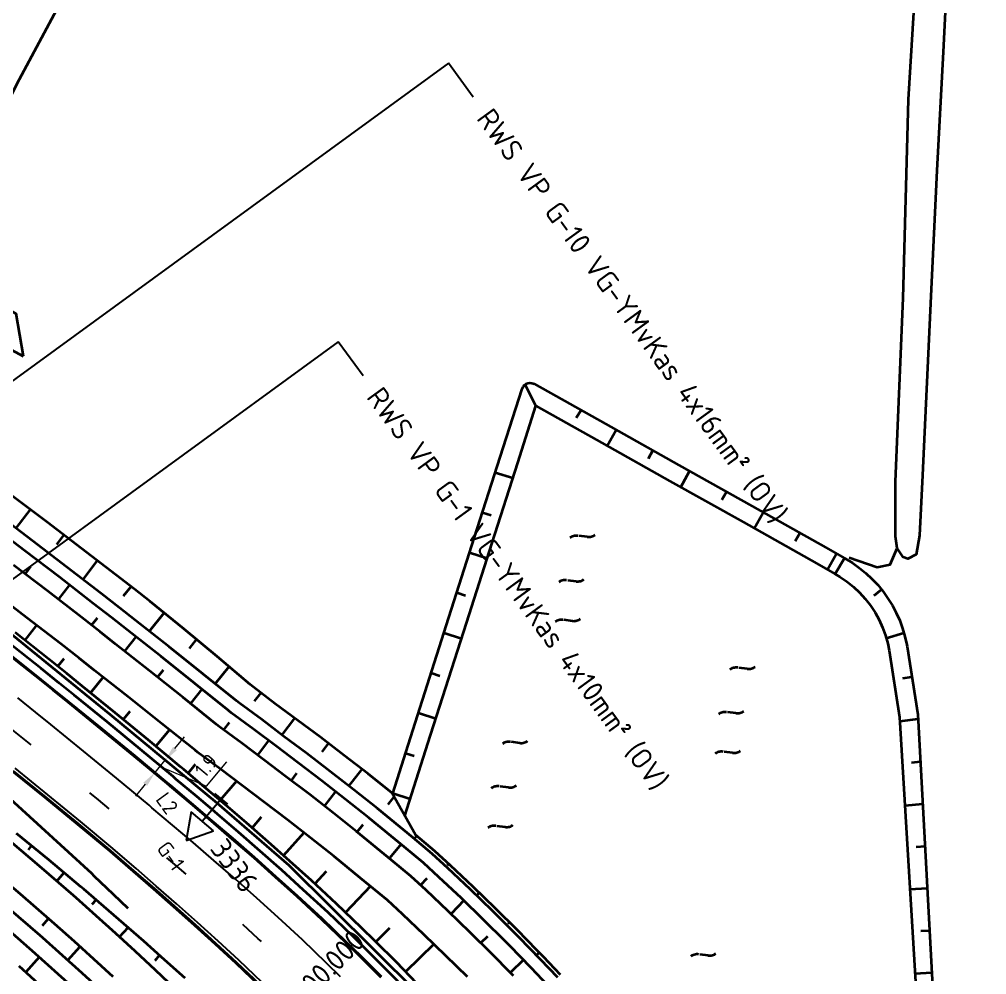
# Model space of a CAD drawing. Header units: metres. Extents: x 134219 to 139080, y 438661 to 444352.
# Drawn here: x 135551.9 to 135666.8, y 443141.4 to 443254.8 of the extents above; entities that cross this region are included whole.
import ezdxf
from ezdxf.enums import TextEntityAlignment as Align

# ---------------------------------------------------------------- set-up
doc = ezdxf.new("R2010")
doc.units = ezdxf.units.M
doc.linetypes.add('13strp', pattern=[4, 1, -3])
doc.linetypes.add('39strp', pattern=[12, 3, -9])
doc.layers.get('DEFPOINTS').update_dxf_attribs({"color": 193})
for name, color, linetype, lineweight in [('N-WE-KL-ET_LS_OV_ARMATUUR-S', 7, 'Continuous', 25), ('N-WE-KL-ET_LS_OV_ARMATUUR-T18', 1, 'Continuous', 25), ('N-WE-KL-ET_LS_OV_KABEL-G', 10, 'KL-LS-OV-N', 35), ('N-WE-KL-ET_LS_OV_KABEL-M', 7, 'Continuous', 18), ('N-WE-KL-ET_LS_OV_KABEL-T25', 7, 'Continuous', 25), ('Utd-geleiderail-nw', 8, 'glm a2ee v014$0$f2m40080', 35), ('Utd-ondergr-bs', 8, 'Continuous', 35), ('Utd-ondergr-nw', 8, '13strp', 35)]:
    doc.layers.add(name, color=color, linetype=linetype, lineweight=lineweight)
doc.layers.add('N-WE-KL-ET_LS_OV_ARMATUUR-T25', color=2, linetype='Continuous')
doc.layers.add('Utd-weg-nw', color=8, linetype='Continuous')
doc.styles.add('alm a2ee v011$0$rtw_iso', font='NLCS-ISO.ttf')
doc.styles.add('ISO18', font='NLCS-ISO.ttf')
doc.styles.add('ISO25', font='NLCS-ISO.ttf')
doc.styles.add('NLCS_18', font='NLCS-ISO.ttf', dxfattribs={"height": 1.8})
doc.styles.add('NLCS_25', font='NLCS-ISO.ttf', dxfattribs={"height": 2.5})
doc.linetypes.add('glm a2ee v014$0$f2m40080', pattern='A,2,-1,[160,RTW.shx,S=0.5,R=0,X=0,Y=0],-1', length=4)
doc.linetypes.add('KL-LS-OV-N', pattern='A,4,-1,[103,NLCS.SHX,S=0.75,R=0,X=0,Y=0],-1,4,-1.5,["0V",Standard,S=1,R=0,X=0,Y=-0.5],-3', length=14.5)
doc.dimstyles.new('NLCS_t18_pijl_Dimension_l3_h1', dxfattribs={"dimtxt": 1.8, "dimasz": 1.8, "dimexe": 2, "dimexo": 2, "dimgap": 0.7, "dimtad": 1, "dimdec": 1, "dimzin": 0, "dimdsep": 46, "dimtxsty": 'NLCS_18', "dimcen": 2.5, "dimdle": 2, "dimclrd": 256, "dimclre": 256, "dimclrt": 256, "dimadec": 1, "dimazin": 0, "dimtfac": 1, "dimtdec": 1, "dimtofl": 0, "dimtmove": 1, "dimatfit": 0, "dimfxl": 0, "dimtolj": 1, "dimtzin": 0, "dimlwd": 18, "dimlwe": 18, "dimarcsym": 0})

# ---------------------------------------------------------------- blocks, each defined once
blk = doc.blocks.new('SKL-ET_OV_ARMATUUR_HD_NATRIUM_1x250W-SO (3)')
for p, q in [((6.49, 0), (3.49, 1.76)), ((3.49, -1.76), (6.49, 0))]:
    blk.add_line(p, q)
for points in [[(3.49, 1.76), (3.49, -1.76)], [(0, 1), (0, -1)], [(3.49, 0), (0, 0)]]:
    blk.add_lwpolyline(points)
at = {"layer": 'N-WE-KL-ET_LS_OV_ARMATUUR-T18', "style": 'ISO18', "flags": 1}
for tag, p in [('TYPE_ARMATUUR', (3.07, -6.82)), ('VERMOGEN_LAMP', (3.07, -10.61)), ('SPIEGELSTAND', (3.07, -14.39)), ('HOOGTE_LICHTMAST', (3.07, -18.17)), ('UITLEGGERHOEK', (3.07, -21.96)), ('TYPE_LICHTMAST', (3.07, -25.74)), ('BOTSVRIENDELIJK', (3.07, -29.53)), ('POSITIE_LICHTMAST', (3.07, -33.31)), ('KABELAANSLUITNG', (3.07, -37.1)), ('VOEDINGSPUNT', (3.07, -44.67))]:
    blk.add_attdef(tag, p, '', height=1.8, dxfattribs=at)
at = {"layer": 'N-WE-KL-ET_LS_OV_ARMATUUR-T18', "style": 'ISO18'}
for tag, p in [('FASE-AANSLUITING_1', (3.07, -40.88)), ('GROEPSNUMMER', (3.07, -48.45))]:
    blk.add_attdef(tag, p, '', height=1.8, dxfattribs=at)
at = {"layer": 'N-WE-KL-ET_LS_OV_ARMATUUR-T25', "style": 'ISO25'}
for tag, p in [('MASTNUMMER', (3.07, 7.39)), ('TYPE_SYMBOOL', (3.07, 3.61))]:
    blk.add_attdef(tag, p, '', height=2.5, dxfattribs=at)
blk = doc.blocks.new('*D465')
at = {"layer": 'DEFPOINTS', "color": 0, "transparency": 16777216}
for p in [(135569.23, 443166.85), (135569.23, 443166.85), (135567.99, 443165.36)]:
    blk.add_point(p, dxfattribs=at)
at = {"layer": 'N-WE-KL-ET_LS_OV_KABEL-M', "linetype": 'Continuous', "lineweight": 18, "transparency": 16777216}
for p, q in [((135570.38, 443168.23), (135571.53, 443169.62)), ((135567.99, 443165.36), (135569.23, 443166.85)), ((135574.13, 443163.75), (135576.52, 443166.63)), ((135568.61, 443166.11), (135574.13, 443163.75)), ((135566.84, 443163.98), (135565.69, 443162.59))]:
    blk.add_line(p, q, dxfattribs=at)
at = {"layer": 'N-WE-KL-ET_LS_OV_KABEL-M', "lineweight": 18, "transparency": 16777216}
for p, q in [((135569.23, 443166.85), (135570.77, 443165.57)), ((135567.99, 443165.36), (135569.53, 443164.08))]:
    blk.add_line(p, q, dxfattribs=at)
at = {"layer": 'N-WE-KL-ET_LS_OV_KABEL-M', "transparency": 16777216}
for points in [[(135570.15, 443168.43), (135570.61, 443168.04), (135569.23, 443166.85)], [(135566.61, 443164.17), (135567.07, 443163.79), (135567.99, 443165.36)]]:
    blk.add_solid(points, dxfattribs=at)
at = {"layer": 'N-WE-KL-ET_LS_OV_KABEL-M', "transparency": 16777216, "insert": (135574.1, 443166.21), "char_height": 1.8, "attachment_point": 5, "rotation": 50.2388, "style": 'NLCS_18'}
blk.add_mtext('\\A1;1.9', dxfattribs=at)
blk = doc.blocks.new('Dwm A2 aanvulling$0$A$C32883349')
at = {"layer": 'Utd-ondergr-nw'}
blk.add_line((-1.82, 0.37), (-2.44, 1.31), dxfattribs=at)
for centre, start, end in [((-3.53, 0.59), 33.3445, 123.3445), ((-0.72, 1.1), 213.3445, 303.3445)]:
    blk.add_arc(centre, 1.31, start, end, dxfattribs=at)

msp = doc.modelspace()

# ---------------------------------------------------------------- linework, layer by layer
at = {"layer": 'N-WE-KL-ET_LS_OV_KABEL-G', "elevation": 2.21, "flags": 128}
msp.add_lwpolyline([(135534.25, 443194.91), (135548.63, 443183.68), (135562.68, 443172.28), (135575.34, 443161.79), (135583.92, 443154.39), (135599.1, 443139.3), (135612.36, 443124.54), (135619.45, 443115.24), (135626.08, 443105.74), (135632.93, 443095.16), (135638.73, 443085.11), (135643.41, 443076.02), (135645.64, 443070.97), (135648.99, 443063.2), (135654.23, 443050.37), (135657.48, 443040.93), (135660.37, 443031.63), (135662.15, 443023.75), (135664.54, 443010.62), (135666.07, 442998.1), (135667.54, 442986.57), (135668.36, 442978.22), (135668.73, 442965.04), (135668.21, 442953.88), (135667.34, 442941.62), (135665.96, 442930.74), (135665.4, 442925.32), (135664.56, 442918.86), (135663.37, 442912.71), (135661.63, 442905.85), (135660.04, 442900.28), (135659.23, 442899.5), (135649.78, 442871.84), (135635.93, 442842.83)], dxfattribs=at)
at = {"layer": 'N-WE-KL-ET_LS_OV_KABEL-T25'}
for p, q in [((135602.87, 443249.6), (135534.3, 443199.67)), ((135605.81, 443245.56), (135602.87, 443249.6)), ((135589.78, 443216.51), (135546.73, 443185.16)), ((135592.72, 443212.47), (135589.78, 443216.51))]:
    msp.add_line(p, q, dxfattribs=at)
at = {"layer": 'Utd-geleiderail-nw', "linetype": 'Continuous', "flags": 128}
for points in [[(135574.8, 443160.98), (135572.97, 443162.53), (135570.5, 443164.61), (135570.15, 443164.9), (135566.26, 443168.14), (135562.35, 443171.35), (135558.42, 443174.55), (135556.61, 443176.01), (135554.47, 443177.72), (135550.51, 443180.87)], [(135564.8, 443149.24), (135563.08, 443150.9), (135560.79, 443153.09), (135560.49, 443153.37), (135556.83, 443156.76), (135553.15, 443160.12), (135549.45, 443163.46), (135547.75, 443164.99), (135547.16, 443165.51)], [(135598.07, 443139.32), (135595.64, 443141.83), (135593.19, 443144.28), (135591.47, 443145.97), (135588.57, 443148.74), (135585.62, 443151.46), (135583.06, 443153.78), (135580.49, 443156.06), (135577.92, 443158.31), (135575.44, 443160.43), (135574.8, 443160.98)]]:
    msp.add_lwpolyline(points, dxfattribs=at)
at = {"layer": 'Utd-ondergr-bs', "flags": 128}
for points in [[(135666.78, 443344.02), (135664.85, 443315.53), (135663.57, 443293.34), (135662.54, 443269.1), (135661.64, 443250.98), (135660.9, 443236.85), (135660.19, 443221.94), (135659.18, 443200.68), (135658.81, 443193.52), (135658.42, 443191.26), (135657.45, 443190.77), (135656.9, 443190.96), (135656.16, 443192.04), (135655.98, 443193.39), (135655.97, 443199.95), (135656.89, 443221.7), (135657.53, 443245.31), (135658.79, 443266.01), (135659.99, 443290.7), (135661.24, 443317.24), (135662.96, 443341.88)], [(135525.05, 443204.69), (135526.13, 443204.5), (135527.36, 443205.62), (135530, 443208.58), (135535.08, 443215.66), (135539.89, 443222.58), (135544.77, 443233.44), (135551.58, 443247.12), (135558.73, 443260.45), (135566.48, 443276.31), (135573.39, 443291.72)], [(135650.49, 443190.9), (135653.78, 443189.76), (135655.33, 443190.1), (135656.16, 443192.04)]]:
    msp.add_lwpolyline(points, dxfattribs=at)
at = {"layer": 'Utd-ondergr-nw', "linetype": 'Continuous'}
msp.add_line((135545.26, 443218.65), (135552.34, 443214.81), dxfattribs=at)
at = {"layer": 'Utd-ondergr-nw', "linetype": 'Continuous', "flags": 128}
for points in [[(135545.26, 443218.65), (135550.16, 443220.61), (135551.47, 443219.89), (135552.34, 443214.81)], [(135596.24, 443162.88), (135598.36, 443169.5), (135602.93, 443183.78), (135605.98, 443193.31), (135609.02, 443202.83), (135611.62, 443210.96), (135611.73, 443211.18), (135611.88, 443211.37), (135612.07, 443211.52), (135612.3, 443211.61), (135612.54, 443211.65), (135612.79, 443211.63), (135612.93, 443211.59), (135613.06, 443211.52), (135621.52, 443206.78), (135630.24, 443201.88), (135638.96, 443196.99), (135647.68, 443192.09), (135649.93, 443190.83)], [(135613.25, 443208.93), (135611.97, 443211.44)], [(135597.67, 443160.22), (135600.43, 443168.84), (135605, 443183.12), (135608.05, 443192.65), (135611.09, 443202.17), (135613.25, 443208.93), (135620.46, 443204.88), (135629.18, 443199.99), (135637.9, 443195.09), (135646.62, 443190.2), (135648.78, 443188.98)], [(135618.04, 443207.49), (135618.63, 443208.4)], [(135621.74, 443204.16), (135622.8, 443206.06)], [(135626.63, 443202.66), (135627.16, 443203.61)], [(135610.5, 443200.32), (135608.43, 443200.98)], [(135630.46, 443199.27), (135631.52, 443201.16)], [(135635.35, 443197.77), (135635.88, 443198.72)], [(135616.19, 443141.35), (135614.15, 443143.49), (135613.64, 443144.02), (135613.38, 443144.28), (135611.05, 443146.65), (135608.44, 443149.25), (135605.79, 443151.81), (135603.11, 443154.34), (135601.26, 443156.05), (135598.96, 443157.98), (135596.15, 443162.98), (135593.31, 443165.22), (135590.47, 443167.41), (135587.65, 443169.56), (135584.96, 443171.57), (135582.28, 443173.55), (135579.66, 443175.56), (135579.32, 443175.85), (135575.38, 443179.16), (135571.42, 443182.45), (135567.43, 443185.7), (135565.57, 443187.16), (135563.37, 443188.86), (135559.29, 443192), (135555.2, 443195.11), (135551.08, 443198.2)], [(135551.51, 443194.38), (135553.2, 443196.61)], [(135607.94, 443195.89), (135606.91, 443196.22)], [(135639.18, 443194.37), (135640.24, 443196.27)], [(135615.85, 443141.05), (135613.82, 443143.18), (135613.3, 443143.71), (135613.05, 443143.98), (135610.72, 443146.34), (135608.11, 443148.94), (135605.47, 443151.5), (135602.79, 443154.02), (135600.95, 443155.72), (135598.65, 443157.66), (135594.42, 443161.1), (135591.61, 443163.33), (135588.8, 443165.51), (135586, 443167.66), (135583.33, 443169.67), (135580.68, 443171.66), (135578.04, 443173.62), (135577.68, 443173.9), (135573.68, 443177.11), (135569.67, 443180.3), (135565.64, 443183.48), (135563.78, 443184.94), (135561.6, 443186.64), (135557.54, 443189.78), (135553.47, 443192.9), (135549.38, 443195.99)], [(135614.73, 443140.06), (135612.7, 443142.18), (135612.19, 443142.71), (135611.94, 443142.97), (135609.63, 443145.32), (135607.03, 443147.9), (135604.4, 443150.45), (135601.74, 443152.96), (135599.91, 443154.65), (135597.62, 443156.57), (135593.41, 443159.99), (135590.61, 443162.21), (135587.81, 443164.39), (135585.02, 443166.52), (135582.36, 443168.53), (135579.71, 443170.51), (135577.07, 443172.47), (135576.72, 443172.75), (135572.73, 443175.95), (135568.72, 443179.14), (135564.7, 443182.31), (135562.84, 443183.77), (135560.66, 443185.47), (135556.62, 443188.6), (135552.55, 443191.71), (135548.46, 443194.8)], [(135556.35, 443192.47), (135557.2, 443193.59)], [(135644.07, 443192.87), (135644.6, 443193.82)], [(135559.46, 443188.3), (135561.19, 443190.54)], [(135607.46, 443190.79), (135605.38, 443191.46)], [(135647.9, 443189.48), (135648.96, 443191.37)], [(135648.81, 443188.96), (135649.93, 443190.83)], [(135649.93, 443190.83), (135650, 443190.79), (135650.85, 443190.27), (135651.67, 443189.69), (135652.44, 443189.06), (135653.17, 443188.38), (135653.86, 443187.65), (135654.49, 443186.88), (135655.07, 443186.06), (135655.6, 443185.21), (135656.07, 443184.33), (135656.47, 443183.42), (135656.82, 443182.48), (135657.1, 443181.52), (135657.32, 443180.54), (135657.36, 443180.36), (135658.64, 443172.27), (135660.73, 443133.45)], [(135610.58, 443141.25), (135610.33, 443141.51), (135608.03, 443143.84), (135605.46, 443146.4), (135602.85, 443148.92), (135600.21, 443151.41), (135598.39, 443153.08), (135596.12, 443154.99), (135591.94, 443158.38), (135589.16, 443160.59), (135586.38, 443162.75), (135583.6, 443164.88), (135580.95, 443166.88), (135578.31, 443168.85), (135575.68, 443170.8), (135575.33, 443171.08), (135571.34, 443174.28), (135567.34, 443177.46), (135563.33, 443180.62), (135561.48, 443182.07), (135559.31, 443183.77), (135555.27, 443186.9), (135551.21, 443190)], [(135553.23, 443189.83), (135552.57, 443188.96)], [(135648.78, 443188.98), (135649.37, 443188.63), (135650.2, 443188.06), (135650.98, 443187.43), (135651.7, 443186.75), (135652.37, 443186.01), (135652.99, 443185.22), (135653.54, 443184.38), (135654.02, 443183.51), (135654.44, 443182.6), (135654.78, 443181.66), (135655.05, 443180.7), (135655.23, 443179.85), (135656.46, 443171.96), (135658.77, 443133.32), (135661.73, 443096.55), (135664.52, 443070.12)], [(135557.85, 443187.65), (135556.52, 443185.92)], [(135564.28, 443186.36), (135565.16, 443187.48)], [(135653.45, 443186.42), (135654.31, 443187.1)], [(135605.11, 443141.11), (135602.57, 443143.63), (135600, 443146.11), (135597.4, 443148.56), (135595.61, 443150.21), (135592.43, 443152.85), (135589.25, 443155.43), (135586.49, 443157.61), (135583.74, 443159.75), (135580.98, 443161.85), (135578.35, 443163.84), (135575.73, 443165.8), (135573.11, 443167.74), (135572.76, 443168.02), (135568.79, 443171.2), (135564.81, 443174.36), (135560.82, 443177.51), (135558.98, 443178.96), (135556.81, 443180.65), (135552.79, 443183.76), (135548.75, 443186.85)], [(135604.9, 443186.36), (135603.86, 443186.7)], [(135561.13, 443183.72), (135560.47, 443182.87)], [(135567.33, 443182.14), (135569.08, 443184.36)], [(135553.94, 443182.86), (135552.55, 443181.1)], [(135599.12, 443140.33), (135596.68, 443142.84), (135594.2, 443145.32), (135592.49, 443146.99), (135589.56, 443149.79), (135586.6, 443152.54), (135584.03, 443154.86), (135581.45, 443157.15), (135578.86, 443159.41), (135576.38, 443161.54), (135573.9, 443163.64), (135571.43, 443165.73), (135571.08, 443166.01), (135567.19, 443169.26), (135563.27, 443172.48), (135559.33, 443175.68), (135557.52, 443177.14), (135555.38, 443178.85), (135551.41, 443182.01)], [(135565.74, 443181.49), (135564.39, 443179.79)], [(135604.41, 443181.27), (135602.34, 443181.93)], [(135654.88, 443181.33), (135656.98, 443181.95)], [(135572.1, 443180.11), (135572.95, 443181.18)], [(135594.86, 443141.05), (135592.41, 443143.51), (135590.72, 443145.16), (135587.81, 443147.94), (135584.88, 443150.66), (135582.33, 443152.96), (135579.77, 443155.23), (135577.19, 443157.48), (135574.73, 443159.6), (135572.26, 443161.69), (135569.79, 443163.77), (135569.45, 443164.06), (135565.56, 443167.29), (135561.65, 443170.5), (135557.73, 443173.69), (135555.92, 443175.15), (135553.79, 443176.86), (135549.83, 443180)], [(135594.91, 443141.1), (135592.46, 443143.56), (135590.76, 443145.21), (135587.86, 443147.99), (135584.92, 443150.71), (135582.37, 443153.01), (135579.81, 443155.29), (135577.24, 443157.53), (135574.77, 443159.65), (135572.3, 443161.75), (135569.83, 443163.83), (135569.49, 443164.11), (135565.6, 443167.35), (135561.7, 443170.56), (135557.77, 443173.75), (135555.96, 443175.21), (135553.83, 443176.91), (135549.87, 443180.06)], [(135557.18, 443178.89), (135556.46, 443177.99)], [(135575.16, 443175.92), (135576.8, 443177.96)], [(135561.85, 443176.7), (135560.35, 443174.85)], [(135568.98, 443177.54), (135568.31, 443176.69)], [(135601.85, 443176.84), (135600.81, 443177.17)], [(135656.85, 443176.59), (135657.93, 443176.76)], [(135573.57, 443175.28), (135572.21, 443173.58)], [(135579.84, 443173.84), (135580.6, 443174.84)], [(135565.01, 443172.64), (135564.23, 443171.69)], [(135601.36, 443171.75), (135599.29, 443172.41)], [(135576.82, 443171.31), (135576.15, 443170.45)], [(135583.1, 443169.85), (135584.6, 443171.84)], [(135656.49, 443171.47), (135658.67, 443171.76)], [(135569.71, 443170.46), (135568.09, 443168.51)], [(135581.49, 443169.18), (135580.19, 443167.44)], [(135587.85, 443167.83), (135588.62, 443168.82)], [(135598.8, 443167.32), (135597.77, 443167.65)], [(135572.78, 443166.33), (135571.93, 443165.31)], [(135657.86, 443166.58), (135658.94, 443166.7)], [(135580.43, 443140.08), (135577.63, 443142.73), (135575.19, 443144.99), (135572.73, 443147.23), (135570.24, 443149.44), (135567.85, 443151.54), (135565.45, 443153.63), (135563.03, 443155.71), (135562.7, 443155.99), (135558.85, 443159.19), (135555, 443162.36), (135551.12, 443165.51)], [(135580.48, 443140.13), (135577.68, 443142.79), (135575.24, 443145.04), (135572.77, 443147.28), (135570.29, 443149.5), (135567.9, 443151.6), (135565.49, 443153.68), (135563.08, 443155.76), (135562.74, 443156.04), (135558.9, 443159.24), (135555.04, 443162.41), (135551.16, 443165.56)], [(135584.83, 443165.31), (135584.17, 443164.44)], [(135591.04, 443163.77), (135592.61, 443165.77)], [(135577.67, 443164.34), (135575.75, 443162.08)], [(135589.45, 443163.12), (135588.11, 443161.4)], [(135598.31, 443162.22), (135596.24, 443162.88)], [(135595.7, 443161.58), (135596.43, 443162.49)], [(135657.08, 443161.48), (135659.21, 443161.66)], [(135580.62, 443160.06), (135579.54, 443158.82)], [(135592.69, 443159.17), (135592.02, 443158.33)], [(135570.43, 443139.67), (135568.06, 443141.92), (135565.66, 443144.15), (135563.35, 443146.27), (135561.01, 443148.38), (135558.65, 443150.48), (135558.32, 443150.76), (135554.57, 443154.01), (135550.8, 443157.22)], [(135571.57, 443140.95), (135569.14, 443143.15), (135566.69, 443145.34), (135564.32, 443147.41), (135561.94, 443149.48), (135559.55, 443151.54), (135559.21, 443151.82), (135555.39, 443155), (135551.56, 443158.15)], [(135585.7, 443158.22), (135583.29, 443155.52)], [(135598.84, 443157.5), (135599.12, 443157.85)], [(135552.96, 443156.2), (135553.35, 443156.68)], [(135597.25, 443156.87), (135595.87, 443155.2)], [(135658.43, 443156.57), (135659.48, 443156.64)], [(135563.05, 443141.12), (135560.75, 443143.23), (135558.43, 443145.32), (135556.08, 443147.41), (135555.76, 443147.7), (135552.02, 443150.92), (135548.26, 443154.12)], [(135602.75, 443154.37), (135602.9, 443154.53)], [(135556.35, 443152.47), (135557.21, 443153.49)], [(135588.34, 443153.62), (135587, 443152.16)], [(135600.3, 443152.81), (135599.56, 443152.01)], [(135593.62, 443151.87), (135590.65, 443148.75)], [(135657.68, 443151.51), (135659.75, 443151.63)], [(135560.56, 443149.73), (135561.03, 443150.27)], [(135606.22, 443150.77), (135606.53, 443151.09)], [(135561.62, 443139.48), (135559.34, 443141.57), (135557.02, 443143.66), (135554.69, 443145.74), (135554.36, 443146.03), (135550.64, 443149.25)], [(135604.68, 443150.18), (135603.17, 443148.61)], [(135554.66, 443147.21), (135555.37, 443148.03)], [(135558.04, 443140.05), (135555.73, 443142.13), (135553.4, 443144.21), (135553.08, 443144.49), (135549.36, 443147.71)], [(135563.8, 443145.85), (135564.8, 443146.99)], [(135595.85, 443146.89), (135594.25, 443145.27)], [(135609.95, 443147.43), (135610.11, 443147.59)], [(135607.49, 443145.91), (135606.72, 443145.14)], [(135659, 443146.57), (135660.02, 443146.63)], [(135557.65, 443143.09), (135559.11, 443144.71)], [(135601.14, 443145.01), (135597.76, 443141.72)], [(135554.26, 443143.45), (135552.66, 443141.66)], [(135554.26, 443143.45), (135552.66, 443141.66)], [(135554.26, 443143.45), (135552.66, 443141.66)], [(135568.01, 443143.07), (135568.55, 443143.68)], [(135613.31, 443143.71), (135613.63, 443144.02)], [(135554.18, 443140.3), (135551.86, 443142.37)], [(135611.78, 443143.13), (135610.22, 443141.62)], [(135658.28, 443141.53), (135660.29, 443141.64)]]:
    msp.add_lwpolyline(points, dxfattribs=at)
at = {"layer": 'Utd-weg-nw', "linetype": '39strp', "flags": 128}
msp.add_lwpolyline([(135654.76, 442916.09), (135655.28, 442918.69), (135655.91, 442922.01), (135656.09, 442922.97), (135656.5, 442925.33), (135657.03, 442928.66), (135657.52, 442932), (135657.97, 442935.35), (135658.37, 442938.7), (135658.72, 442942.06), (135659.02, 442945.43), (135659.28, 442948.79), (135659.49, 442952.16), (135659.65, 442955.53), (135659.77, 442958.91), (135659.84, 442962.28), (135659.87, 442965.66), (135659.84, 442969.04), (135659.77, 442972.41), (135659.66, 442975.79), (135659.49, 442979.16), (135659.28, 442982.53), (135659.02, 442985.9), (135659, 442986.16), (135658.72, 442989.26), (135658.37, 442992.62), (135657.97, 442995.97), (135657.53, 442999.32), (135657.04, 443002.66), (135656.5, 443005.99), (135655.92, 443009.32), (135655.29, 443012.63), (135654.61, 443015.94), (135653.89, 443019.24), (135653.12, 443022.53), (135652.31, 443025.8), (135651.45, 443029.07), (135650.55, 443032.32), (135649.6, 443035.56), (135648.61, 443038.79), (135647.57, 443042), (135646.49, 443045.2), (135645.36, 443048.38), (135644.19, 443051.55), (135642.98, 443054.7), (135641.72, 443057.84), (135640.42, 443060.95), (135639.07, 443064.05), (135637.69, 443067.13), (135636.25, 443070.18), (135634.78, 443073.22), (135633.27, 443076.24), (135631.71, 443079.24), (135630.11, 443082.21), (135628.47, 443085.16), (135626.79, 443088.09), (135625.71, 443089.94), (135625.07, 443091), (135623.31, 443093.88), (135621.51, 443096.73), (135619.67, 443099.56), (135617.79, 443102.37), (135615.88, 443105.15), (135613.92, 443107.9), (135611.93, 443110.62), (135609.89, 443113.32), (135607.82, 443115.99), (135605.72, 443118.63), (135603.58, 443121.24), (135601.4, 443123.82), (135599.18, 443126.37), (135596.93, 443128.88), (135594.65, 443131.37), (135592.33, 443133.82), (135589.98, 443136.25), (135587.59, 443138.64), (135585.95, 443140.24), (135583.13, 443142.96), (135580.28, 443145.63), (135577.8, 443147.9), (135575.3, 443150.15), (135572.78, 443152.37), (135570.35, 443154.47), (135567.92, 443156.56), (135565.49, 443158.64), (135565.15, 443158.92), (135561.29, 443162.13), (135557.41, 443165.32), (135553.52, 443168.48), (135551.72, 443169.93), (135549.61, 443171.62), (135545.68, 443174.75), (135541.73, 443177.84), (135537.76, 443180.92), (135533.78, 443183.97), (135529.78, 443187), (135525.76, 443190.01), (135521.98, 443192.81), (135518.18, 443195.58), (135517.67, 443195.95), (135513.61, 443198.89), (135511.03, 443200.73)], dxfattribs=at)
at = {"layer": 'Utd-weg-nw', "linetype": 'Continuous', "flags": 128}
for points in [[(135590.05, 443141.13), (135588.38, 443142.76), (135585.52, 443145.5), (135582.62, 443148.18), (135580.09, 443150.47), (135577.55, 443152.72), (135575, 443154.94), (135572.55, 443157.05), (135570.1, 443159.13), (135567.64, 443161.2), (135567.3, 443161.49), (135563.42, 443164.71), (135559.53, 443167.91), (135555.62, 443171.09), (135553.82, 443172.54), (135551.7, 443174.24)], [(135580.75, 443140.43), (135577.95, 443143.08), (135575.5, 443145.34), (135573.04, 443147.58), (135570.55, 443149.8), (135568.16, 443151.9), (135565.75, 443153.99), (135563.33, 443156.07), (135563, 443156.35), (135559.15, 443159.55), (135555.29, 443162.72), (135551.41, 443165.88)]]:
    msp.add_lwpolyline(points, dxfattribs=at)

# ---------------------------------------------------------------- block references
at = {"layer": 'N-WE-KL-ET_LS_OV_ARMATUUR-S'}
ref = msp.add_blockref('SKL-ET_OV_ARMATUUR_HD_NATRIUM_1x250W-SO (3)', (135575.88, 443162.25, 2.74), dxfattribs=dict(at, rotation=229.8277889440873))
ref.add_attrib('MASTNUMMER', '3336', (135574.44, 443156.33, 2.74), dxfattribs={"layer": 'N-WE-KL-ET_LS_OV_ARMATUUR-T25', "height": 2.5, "rotation": 306.066, "style": 'ISO25'})
ref.add_attrib('FASE-AANSLUITING_1', 'L2', (135568, 443162.17, 2.74), dxfattribs={"layer": 'N-WE-KL-ET_LS_OV_ARMATUUR-T18', "height": 1.8, "rotation": 306.066, "style": 'ISO18'})
ref.add_attrib('GROEPSNUMMER', 'G-1', (135568.12, 443156.35, -0.17), dxfattribs={"layer": 'N-WE-KL-ET_LS_OV_ARMATUUR-T18', "height": 1.8, "rotation": 306.066, "style": 'ISO18'})
at = {"layer": 'Utd-ondergr-nw', "linetype": 'Continuous', "rotation": 49.35098364402291}
for p in [(135620.82, 443194.49), (135619.49, 443189.21), (135619.08, 443184.51), (135639.81, 443178.83), (135638.47, 443173.55), (135612.8, 443170.02), (135638.07, 443168.85), (135611.47, 443164.74), (135611.06, 443160.04), (135635.17, 443144.78)]:
    msp.add_blockref('Dwm A2 aanvulling$0$A$C32883349', p, dxfattribs=at)

# ---------------------------------------------------------------- texts
at = {"layer": 'N-WE-KL-ET_LS_OV_KABEL-T25', "style": 'NLCS_25'}
for s, p in [('RWS VP G-10 VG-YMvKas 4x16mm² (OV)', (135607.11, 443243.77)), ('RWS VP G-1 VG-YMvKas 4x10mm² (OV)', (135594.03, 443210.68)), ('RWS VP G-1 VG-YMvKas 4x16mm² (OV)', (135530.47, 443147.74)), ('RWS VP G-10 VG-YMvKas 4x16mm² (OV)', (135526.43, 443144.79))]:
    msp.add_text(s, height=2.5, rotation=306.066, dxfattribs=at).set_placement(p, align=Align.MIDDLE_LEFT)
at = {"layer": 'Utd-ondergr-nw', "color": 7, "style": 'alm a2ee v011$0$rtw_iso'}
msp.add_text('900.000', height=2.5, rotation=45.3557, dxfattribs=at).set_placement((135585.67, 443137.58))

# ---------------------------------------------------------------- dimensions: what is measured, and where the dimension line sits
at = {"layer": 'N-WE-KL-ET_LS_OV_KABEL-M'}
dim = msp.add_aligned_dim(p1=(135567.99, 443165.36), p2=(135569.23, 443166.85), distance=0, dimstyle='NLCS_t18_pijl_Dimension_l3_h1', dxfattribs=at)
dim.commit()
dim.dimension.update_dxf_attribs({"geometry": '*D465', "text_midpoint": (135573.35, 443165.32)})

doc.saveas('drawing.dxf')
